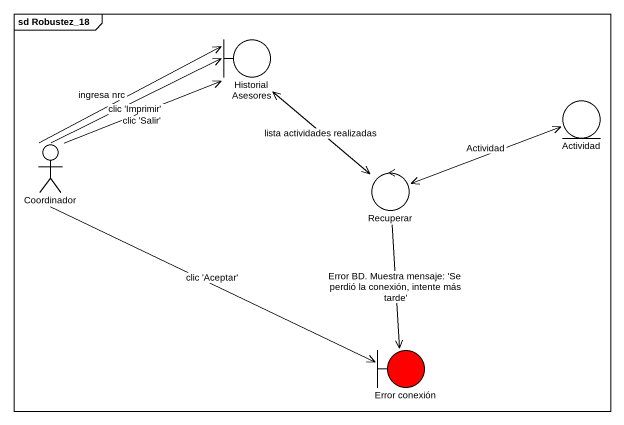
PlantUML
@startuml
mainframe sd Robustez_18
boundary "Historial Asesores" as Historial_Asesores
entity Actividad
actor Coordinador
control Recuperar
boundary "Error conexión" as Error_conexión #FF0000
Historial_Asesores <--> Recuperar : lista actividades realizadas
Coordinador -right-> Historial_Asesores : ingresa nrc
Coordinador -right-> Historial_Asesores : clic 'Imprimir'
Coordinador -right-> Historial_Asesores : clic 'Salir'
Coordinador -right-> Error_conexión : clic 'Aceptar'
Recuperar <-right-> Actividad : Actividad
Recuperar --> Error_conexión : Error BD. Muestra mensaje: 'Se perdió la conexión, intente más tarde'
@enduml
